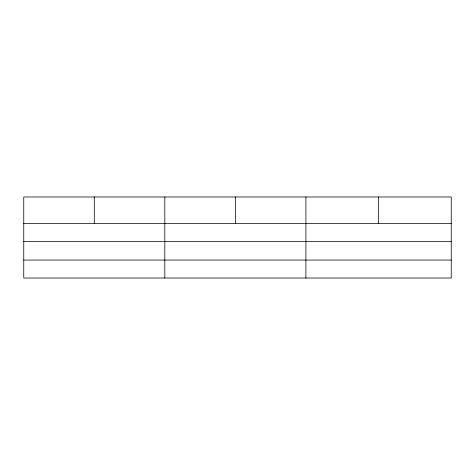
<?xml version="1.0" encoding="UTF-8"?>
<svg xmlns="http://www.w3.org/2000/svg" width="475" height="475" viewBox="0 0 475 475"><rect width="100%" height="100%" fill="white"/><g stroke="black" fill="none" stroke-linecap="round" stroke-linejoin="round"><path stroke-width="0.71" d="M451.25 241.549L451.25 196.982L23.75 196.982L23.75 278.017L451.25 278.017L451.25 241.549L23.75 241.549M23.75 223.588L451.25 223.588M23.75 260.057L451.25 260.057M378.575 196.982L378.575 223.588M305.9 196.982L305.9 278.017M235.362 196.982L235.362 223.588M164.825 196.982L164.825 278.017M94.288 196.982L94.288 223.588"/></g></svg>
